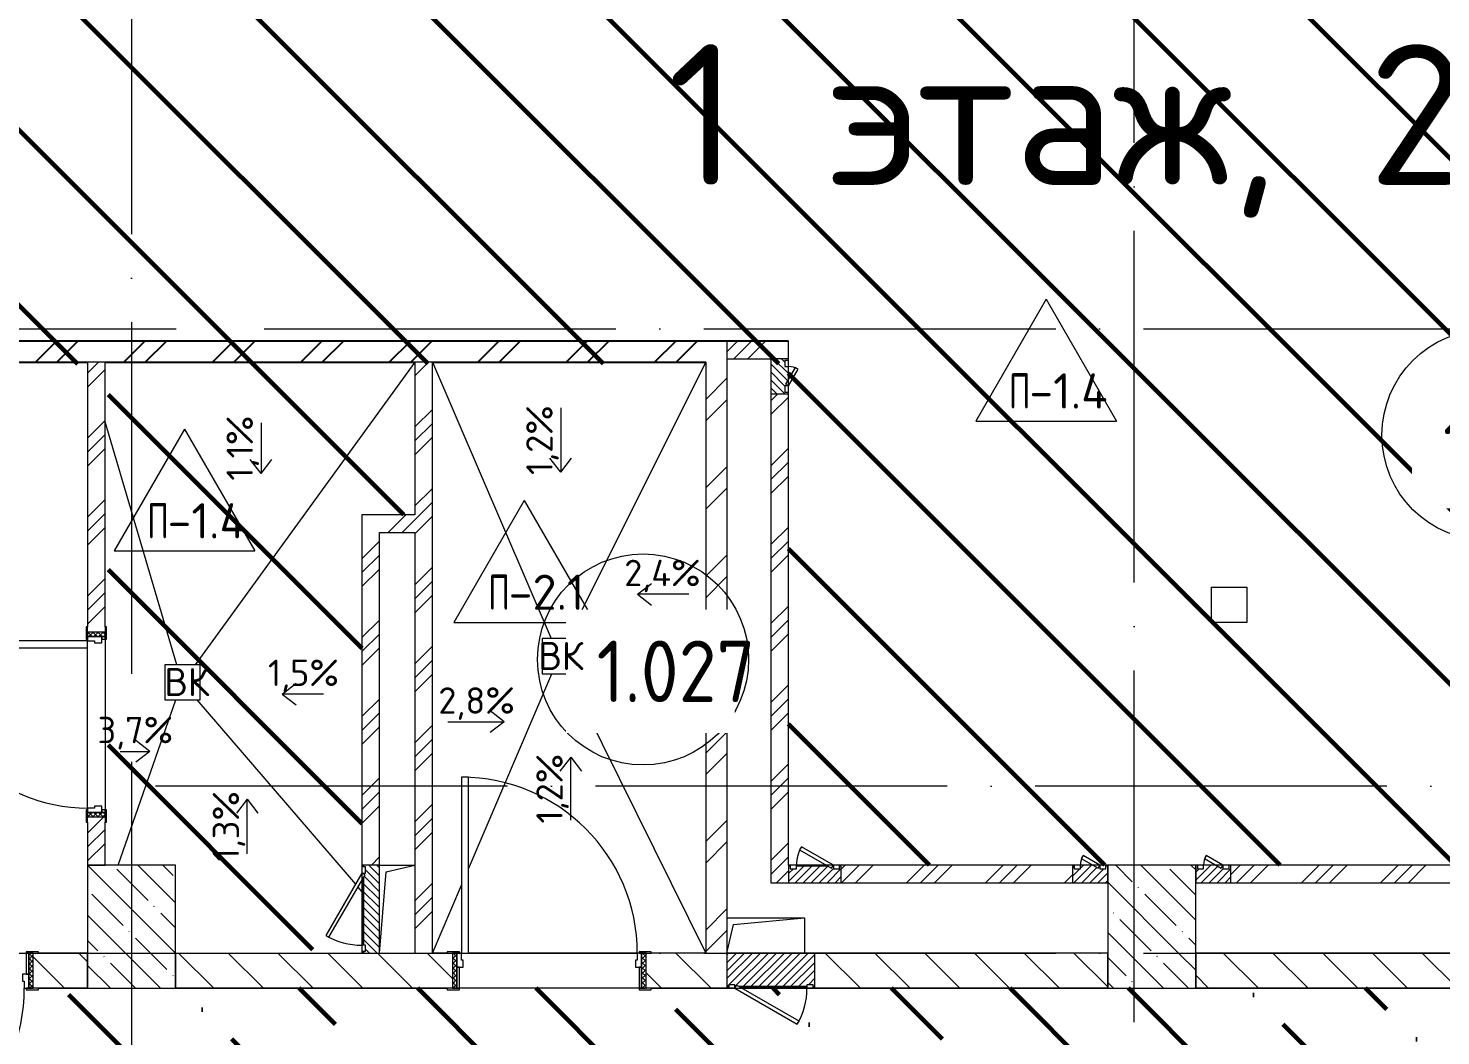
# Model space of a CAD drawing. Header units: millimetres. Extents: x -68946 to 288321, y -402657 to 324925.
# Drawn here: x 110900 to 118931, y 39505 to 45234 of the extents above; entities that cross this region are included whole.
import ezdxf

# ---------------------------------------------------------------- set-up
doc = ezdxf.new("R2010")
doc.units = ezdxf.units.MM
doc.linetypes.add('ADSK_Линия сетки', pattern=[2500, 2000, -250, 0, -250])
doc.linetypes.add('ADSK_Невидимые', pattern=[500, 300, -200])
for name, color, linetype, lineweight in [('3.4) ПТ-2.15    4 вып', 200, 'Continuous', 60), ('3.4) ПТ-2.16    4 вып', 114, 'Continuous', 60), ('A-AREA-____-IDEN', 250, 'Continuous', 9), ('A-DETL-____-HDLN', 90, 'ADSK_Невидимые', 9), ('A-DETL-GENF-OTLN', 250, 'Continuous', 5), ('A-DOOR-____-MCUT', 250, 'Continuous', 5), ('A-DOOR-____-OTLN', 250, 'Continuous', 5), ('A-DOOR-FRAM-MCUT', 31, 'Continuous', 5), ('A-DOOR-FRAM-OTLN', 31, 'Continuous', 5), ('A-FLOR-____-IDEN', 11, 'Continuous', 9), ('A-FLOR-____-OTLN', 192, 'Continuous', 9), ('A-GENM-____-MCUT', 250, 'Continuous', 25), ('A-GENM-____-OTLN', 250, 'Continuous', 9), ('A-GLAZ-____-OTLN', 250, 'Continuous', 5), ('A-WALL-____-MCUT', 250, 'Continuous', 13), ('A-WALL-____-PATT', 250, 'Continuous', 13), ('G-____-____-DIMS', 250, 'Continuous', 9), ('G-____-____-TEXT', 250, 'Continuous', 9), ('I-WALL-____-OTLN', 250, 'Continuous', 9), ('S-COLS-____-MCUT', 250, 'Continuous', 25), ('S-COLS-____-OTLN', 250, 'Continuous', 9), ('S-GRID-____-OTLN', 250, 'Continuous', 9)]:
    doc.layers.add(name, color=color, linetype=linetype, lineweight=lineweight)
doc.styles.add('ISOCPEUR_1', font='isocpeur.ttf', dxfattribs={"width": 0.9, "height": 250})
doc.styles.add('ISOCPEUR_2', font='isocpeur.ttf', dxfattribs={"height": 160})
doc.styles.add('ISOCPEUR_3', font='isocpeur.ttf', dxfattribs={"height": 250})
doc.styles.add('ISOCPEUR_4', font='isocpeur.ttf', dxfattribs={"height": 300})
doc.styles.add('ISOCPEUR_6', font='isocpeur.ttf', dxfattribs={"height": 3.5})
pattern_1 = [(45, (12287.9, -0.0006), (-224.5064, 224.5064), []), (45, (12367.3, -0.0006), (0, 449.0128), []), (45, (12208.54, -0.0006), (0, 449.0128), [])]
pattern_2 = [(45, (12287.9, -0.0006), (-251.4472, 251.4472), []), (45, (12287.9, 381), (-251.4472, 251.4472), [])]
pattern_3 = [(135, (1751.41, 164.685), (-14.14214, -14.14214), []), (225, (1751.41, 164.685), (14.14214, -14.14214), [])]
pattern_4 = [(45, (-371.384, 164.685), (-14.1421, 14.1421), []), (135, (-371.384, 164.685), (-14.1421, -14.1421), [])]
pattern_5 = [(135, (12287.91, -0.0006), (-142.5612, -142.5612), []), (135, (12430.48, -0.0006), (-142.5612, -142.5612), [252.016, -50.403, 3.353, -47.05])]
pattern_6 = [(45, (125, 0), (-22.6274, 22.6274), [])]

# ---------------------------------------------------------------- blocks, each defined once
blk = doc.blocks.new('Дверь_СКБ_1Ст_Внутренняя - Д-8л_1100x2100h_Комната инструктора-41874344-АР1_Маркировочный план 1 этажа С2и3')
at = {"layer": 'A-DOOR-____-OTLN'}
h = blk.add_hatch(dxfattribs=at)
h.set_pattern_fill('FP_14', color=256, style=0, pattern_type=2)
h.set_pattern_definition(pattern_3)
h.paths.add_polyline_path([(562.5, 100), (537.5, 100), (537.5, -100), (562.5, -100)])
at = {"layer": 'A-DOOR-FRAM-OTLN'}
h = blk.add_hatch(dxfattribs=at)
h.set_pattern_fill('FP_15', color=256, style=0, pattern_type=2)
h.set_pattern_definition(pattern_4)
h.paths.add_polyline_path([(-512.5, 100), (-537.5, 100), (-537.5, -100), (-512.5, -100), (-512.5, -95.5)])
at = {"layer": 'A-DOOR-____-MCUT'}
for p, q in [((512.5, 1100), (472.5, 1100)), ((472.5, 1100), (472.5, 100)), ((512.5, 100), (512.5, 1100)), ((472.5, 100), (512.5, 100))]:
    blk.add_line(p, q, dxfattribs=at)
at = {"layer": 'A-DOOR-____-OTLN'}
blk.add_arc((512.5, 100), 1000, 90, 180, dxfattribs=at)
at = {"layer": 'A-DOOR-FRAM-MCUT'}
for p, q in [((-497.5, 108), (-567.5, 108)), ((-567.5, 108), (-567.5, 100)), ((-567.5, 100), (-497.5, 100)), ((-512.5, 100), (-537.5, 100)), ((-537.5, 100), (-537.5, -100)), ((-487.5, 100), (-512.5, 100)), ((-512.5, 100), (-512.5, 20)), ((-512.5, -100), (-512.5, 100)), ((-497.5, 100), (-512.5, 100)), ((-512.5, 100), (-512.5, 99)), ((-512.5, 99), (-497.5, 99)), ((-497.5, 100), (-497.5, 108)), ((-497.5, 99), (-497.5, 100)), ((-487.5, 60), (-487.5, 100)), ((512.5, 100), (512.5, 60)), ((537.5, 100), (512.5, 100)), ((592.5, 108), (522.5, 108)), ((522.5, 108), (522.5, 100)), ((537.5, 100), (522.5, 100)), ((522.5, 100), (522.5, 99)), ((522.5, 100), (592.5, 100)), ((522.5, 99), (537.5, 99)), ((537.5, 20), (537.5, 100)), ((562.5, 100), (537.5, 100)), ((537.5, 100), (537.5, -100)), ((537.5, 99), (537.5, 100)), ((562.5, -100), (562.5, 100)), ((592.5, 100), (592.5, 108)), ((-512.5, 20), (-477.5, 20)), ((-497.5, 20), (-512.5, 20)), ((-512.5, 20), (-512.5, -100)), ((-497.5, -100), (-497.5, 20)), ((-477.5, 60), (-487.5, 60)), ((-477.5, 20), (-477.5, 60)), ((512.5, 60), (502.5, 60)), ((502.5, 60), (502.5, 20)), ((502.5, 20), (537.5, 20)), ((537.5, 20), (522.5, 20)), ((522.5, 20), (522.5, -100)), ((537.5, -100), (537.5, 20)), ((-497.5, -100), (-567.5, -100)), ((-567.5, -100), (-567.5, -108)), ((-567.5, -108), (-497.5, -108)), ((-537.5, -100), (-512.5, -100)), ((-512.5, -100), (-497.5, -100)), ((-497.5, -108), (-497.5, -100)), ((522.5, -100), (537.5, -100)), ((592.5, -100), (522.5, -100)), ((522.5, -100), (522.5, -108)), ((522.5, -108), (592.5, -108)), ((537.5, -100), (562.5, -100)), ((592.5, -108), (592.5, -100))]:
    blk.add_line(p, q, dxfattribs=at)
blk = doc.blocks.new('Дверь_СКБ_1Ст_Внутренняя - Д-11п_1100x2100h_ПУИ-41840653-АР1_Маркировочный план 1 этажа С2и3')
at = {"layer": 'A-DOOR-____-OTLN'}
h = blk.add_hatch(dxfattribs=at)
h.set_pattern_fill('FP_14', color=256, style=0, pattern_type=2)
h.set_pattern_definition(pattern_3)
h.paths.add_polyline_path([(562.5, -100), (562.5, 100), (537.5, 100), (537.5, -100), (562.5, -100)])
at = {"layer": 'A-DOOR-FRAM-OTLN'}
h = blk.add_hatch(dxfattribs=at)
h.set_pattern_fill('FP_15', color=256, style=0, pattern_type=2)
h.set_pattern_definition(pattern_4)
h.paths.add_polyline_path([(-512.5, -100), (-512.5, 100), (-537.5, 100), (-537.5, -100)])
at = {"layer": 'A-DOOR-____-MCUT'}
for p, q in [((-487.5, 1100), (-487.5, 100)), ((-447.5, 1100), (-487.5, 1100)), ((-447.5, 100), (-447.5, 1100)), ((-487.5, 100), (-447.5, 100))]:
    blk.add_line(p, q, dxfattribs=at)
at = {"layer": 'A-DOOR-____-OTLN'}
blk.add_arc((-487.5, 100), 1000, 360, 90, dxfattribs=at)
at = {"layer": 'A-DOOR-FRAM-MCUT'}
for p, q in [((-497.5, 108), (-567.5, 108)), ((-567.5, 108), (-567.5, 100)), ((-567.5, 100), (-497.5, 100)), ((-512.5, 100), (-537.5, 100)), ((-537.5, 100), (-537.5, -100)), ((-487.5, 100), (-512.5, 100)), ((-512.5, 100), (-512.5, 20)), ((-512.5, -100), (-512.5, 100)), ((-497.5, 100), (-512.5, 100)), ((-512.5, 100), (-512.5, 99)), ((-512.5, 99), (-497.5, 99)), ((-497.5, 100), (-497.5, 108)), ((-497.5, 99), (-497.5, 100)), ((-487.5, 60), (-487.5, 100)), ((512.5, 100), (512.5, 60)), ((537.5, 100), (512.5, 100)), ((592.5, 108), (522.5, 108)), ((522.5, 108), (522.5, 100)), ((537.5, 100), (522.5, 100)), ((522.5, 100), (522.5, 99)), ((522.5, 100), (592.5, 100)), ((522.5, 99), (537.5, 99)), ((537.5, 20), (537.5, 100)), ((562.5, 100), (537.5, 100)), ((537.5, 100), (537.5, -100)), ((537.5, 99), (537.5, 100)), ((562.5, -100), (562.5, 100)), ((592.5, 100), (592.5, 108)), ((-512.5, 20), (-477.5, 20)), ((-497.5, 20), (-512.5, 20)), ((-512.5, 20), (-512.5, -100)), ((-497.5, -100), (-497.5, 20)), ((-477.5, 60), (-487.5, 60)), ((-477.5, 20), (-477.5, 60)), ((512.5, 60), (502.5, 60)), ((502.5, 60), (502.5, 20)), ((502.5, 20), (537.5, 20)), ((537.5, 20), (522.5, 20)), ((522.5, 20), (522.5, -100)), ((537.5, -100), (537.5, 20)), ((-497.5, -100), (-567.5, -100)), ((-567.5, -100), (-567.5, -108)), ((-567.5, -108), (-497.5, -108)), ((-537.5, -100), (-512.5, -100)), ((-512.5, -100), (-497.5, -100)), ((-497.5, -108), (-497.5, -100)), ((522.5, -100), (537.5, -100)), ((592.5, -100), (522.5, -100)), ((522.5, -100), (522.5, -108)), ((522.5, -108), (592.5, -108)), ((537.5, -100), (562.5, -100)), ((592.5, -108), (592.5, -100))]:
    blk.add_line(p, q, dxfattribs=at)
blk = doc.blocks.new('Дверь_СКБ_1Ст_Внутренняя - Д-34л_1050x2100h_Душ-42650450-АР1_Маркировочный план 1 этажа С2и3')
at = {"layer": 'A-DOOR-____-OTLN'}
h = blk.add_hatch(dxfattribs=at)
h.set_pattern_fill('FP_32', color=256, style=0, pattern_type=2)
h.set_pattern_definition([(135, (1776.41, 114.685), (-14.14214, -14.14214), []), (225, (1776.41, 114.685), (14.14214, -14.14214), [])])
h.paths.add_polyline_path([(512.5, -50), (537.5, -50), (537.5, 50), (512.5, 50)])
at = {"layer": 'A-DOOR-FRAM-OTLN'}
h = blk.add_hatch(dxfattribs=at)
h.set_pattern_fill('FP_33', color=256, style=0, pattern_type=2)
h.set_pattern_definition([(45, (-346.384, 114.685), (-14.1421, 14.1421), []), (135, (-346.384, 114.685), (-14.1421, -14.1421), [])])
h.paths.add_polyline_path([(-512.5, 48.1), (-512.5, -50), (-487.5, -50), (-487.5, 50), (-512.5, 50)])
at = {"layer": 'A-DOOR-____-MCUT'}
for p, q in [((487.5, 1000), (447.5, 1000)), ((447.5, 1000), (447.5, 50)), ((487.5, 50), (487.5, 1000)), ((447.5, 50), (487.5, 50))]:
    blk.add_line(p, q, dxfattribs=at)
at = {"layer": 'A-DOOR-____-OTLN'}
blk.add_arc((487.5, 50), 950, 90, 180, dxfattribs=at)
at = {"layer": 'A-DOOR-FRAM-MCUT'}
for p, q in [((-472.5, 58), (-542.5, 58)), ((-542.5, 58), (-542.5, 50)), ((-542.5, 50), (-472.5, 50)), ((-487.5, 50), (-512.5, 50)), ((-512.5, 50), (-512.5, -50)), ((-462.5, 50), (-487.5, 50)), ((-487.5, 50), (-487.5, -30)), ((-487.5, -50), (-487.5, 50)), ((-472.5, 50), (-487.5, 50)), ((-487.5, 50), (-487.5, 49)), ((-487.5, 49), (-472.5, 49)), ((-472.5, 50), (-472.5, 58)), ((-472.5, 49), (-472.5, 50)), ((-462.5, 10), (-462.5, 50)), ((-452.5, 10), (-462.5, 10)), ((-452.5, -30), (-452.5, 10)), ((487.5, 10), (477.5, 10)), ((477.5, 10), (477.5, -30)), ((487.5, 50), (487.5, 10)), ((512.5, 50), (487.5, 50)), ((567.5, 58), (497.5, 58)), ((497.5, 58), (497.5, 50)), ((512.5, 50), (497.5, 50)), ((497.5, 50), (497.5, 49)), ((497.5, 50), (567.5, 50)), ((497.5, 49), (512.5, 49)), ((512.5, -30), (512.5, 50)), ((537.5, 50), (512.5, 50)), ((512.5, 50), (512.5, -50)), ((512.5, 49), (512.5, 50)), ((537.5, -50), (537.5, 50)), ((567.5, 50), (567.5, 58)), ((-472.5, -50), (-542.5, -50)), ((-542.5, -50), (-542.5, -58)), ((-542.5, -58), (-472.5, -58)), ((-512.5, -50), (-487.5, -50)), ((-487.5, -30), (-452.5, -30)), ((-472.5, -30), (-487.5, -30)), ((-487.5, -30), (-487.5, -50)), ((-487.5, -50), (-472.5, -50)), ((-472.5, -50), (-472.5, -30)), ((-472.5, -58), (-472.5, -50)), ((477.5, -30), (512.5, -30)), ((512.5, -30), (497.5, -30)), ((497.5, -30), (497.5, -50)), ((497.5, -50), (512.5, -50)), ((567.5, -50), (497.5, -50)), ((497.5, -50), (497.5, -58)), ((497.5, -58), (567.5, -58)), ((512.5, -50), (512.5, -30)), ((512.5, -50), (537.5, -50)), ((567.5, -58), (567.5, -50))]:
    blk.add_line(p, q, dxfattribs=at)
blk = doc.blocks.new('_Wn_-As_OpeningMEP_floor__Rectangular - _Wn_-As_OpeningMEP_floor__Rectangular-34706068-АР1_Маркировочный план 1 этажа С2и3')
at = {"layer": 'A-DETL-GENF-OTLN', "lineweight": 5}
for p, q in [((-220, -50), (-183.6, 113.5)), ((-183.6, 113.5), (220, 150))]:
    blk.add_line(p, q, dxfattribs=at)
blk = doc.blocks.new('_Wn_-As_OpeningMEP_floor__Rectangular - _Wn_-As_OpeningMEP_floor__Rectangular-32466846-АР1_Маркировочный план 1 этажа С2и3')
at = {"layer": 'A-DETL-GENF-OTLN', "lineweight": 5}
for p, q in [((-100, -200), (-62.2, 262.2)), ((-62.2, 262.2), (100, 300))]:
    blk.add_line(p, q, dxfattribs=at)
blk = doc.blocks.new('АР_Люк - ЛРС_ВК_200х200_внутренний_RAL 9006-V129-АР1_Маркировочный план 1 этажа С2и3')
at = {"layer": 'A-DOOR-____-OTLN'}
h = blk.add_hatch(dxfattribs=at)
h.set_pattern_fill('FP_148', color=256, style=0, pattern_type=2)
h.set_pattern_definition(pattern_6)
h.paths.add_polyline_path([(25, -50), (225, -50), (225, 50), (215, 50), (215, 30), (180, 30), (180, 50), (170, 32.7), (140, 50), (70, 50), (70, 30), (35, 30), (35, 50), (25, 50), (25, -43.3)])
at = {"layer": 'A-DETL-GENF-OTLN', "lineweight": 5}
for p, q in [((225, 50), (25, 50)), ((25, 50), (25, -50)), ((225, -50), (225, 50)), ((25, -50), (225, -50))]:
    blk.add_line(p, q, dxfattribs=at)
at = {"layer": 'A-DOOR-____-MCUT', "lineweight": 5}
for p, q in [((84.7, 105), (74.7, 87.7)), ((74.7, 87.7), (170, 32.7)), ((180, 50), (84.7, 105)), ((70, 50), (35, 50)), ((35, 50), (35, 30)), ((35, 30), (70, 30)), ((70, 30), (70, 50)), ((170, 32.7), (180, 50)), ((215, 50), (180, 50)), ((180, 50), (180, 30)), ((180, 30), (215, 30)), ((215, 30), (215, 50))]:
    blk.add_line(p, q, dxfattribs=at)
blk.add_arc((180, 50), 110, 150, 180, dxfattribs=at)
at = {"layer": 'A-DOOR-____-OTLN'}
blk.add_line((180, 50), (84.7, 105), dxfattribs=at)
blk = doc.blocks.new('АР_Люк - ЛРС_ВК_200х200_внутренний_RAL 9006-V130-АР1_Маркировочный план 1 этажа С2и3')
at = {"layer": 'A-DOOR-____-OTLN'}
h = blk.add_hatch(dxfattribs=at)
h.set_pattern_fill('FP_148', color=256, style=0, pattern_type=2)
h.set_pattern_definition(pattern_6)
h.paths.add_polyline_path([(215, -50), (225, -50), (225, 50), (215, 49.3), (215, 30), (180, 30), (180, 50), (170, 32.7), (140, 50), (70, 50), (70, 30), (35, 30), (35, 50), (25, 50), (25, -50), (180, -50)])
h = blk.add_hatch(dxfattribs=at)
h.set_pattern_fill('FP_148', color=256, style=0, pattern_type=2)
h.set_pattern_definition(pattern_6)
h.paths.add_polyline_path([(225, -50), (225, -50), (225, 50)])
at = {"layer": 'A-DETL-GENF-OTLN', "lineweight": 5}
for p, q in [((225, 50), (25, 50)), ((25, 50), (25, -50)), ((225, -50), (225, 50)), ((25, -50), (225, -50))]:
    blk.add_line(p, q, dxfattribs=at)
at = {"layer": 'A-DOOR-____-MCUT', "lineweight": 5}
for p, q in [((84.7, 105), (74.7, 87.7)), ((74.7, 87.7), (170, 32.7)), ((180, 50), (84.7, 105)), ((70, 50), (35, 50)), ((35, 50), (35, 30)), ((35, 30), (70, 30)), ((70, 30), (70, 50)), ((170, 32.7), (180, 50)), ((215, 50), (180, 50)), ((180, 50), (180, 30)), ((180, 30), (215, 30)), ((215, 30), (215, 50))]:
    blk.add_line(p, q, dxfattribs=at)
blk.add_arc((180, 50), 110, 150, 180, dxfattribs=at)
at = {"layer": 'A-DOOR-____-OTLN'}
blk.add_line((180, 50), (84.7, 105), dxfattribs=at)
blk = doc.blocks.new('АР_Люк - ЛРС_ВК_500х400_наружный_NCS S 1000-N-42722041-АР1_Маркировочный план 1 этажа С2и3')
at = {"layer": 'A-DOOR-____-OTLN'}
h = blk.add_hatch(dxfattribs=at)
h.set_pattern_fill('FP_148', color=256, style=0, pattern_type=2)
h.set_pattern_definition(pattern_6)
h.paths.add_polyline_path([(-125, 50), (-125, -50), (375, -50), (375, 50), (365, 50), (365, 30), (330, 30), (330, 50), (320, 32.7), (290, 50), (-80, 50), (-80, 30), (-115, 30), (-115, 50), (-119.6, 50)])
at = {"layer": 'A-DETL-GENF-OTLN', "lineweight": 5}
for p, q in [((375, 50), (-125, 50)), ((-125, 50), (-125, -50)), ((375, -50), (375, 50)), ((-125, -50), (375, -50))]:
    blk.add_line(p, q, dxfattribs=at)
at = {"layer": 'A-DOOR-____-MCUT', "lineweight": 5}
for p, q in [((-25.1, 255), (-35.1, 237.7)), ((330, 50), (-25.1, 255)), ((-35.1, 237.7), (320, 32.7)), ((-80, 50), (-115, 50)), ((-115, 50), (-115, 30)), ((-115, 30), (-80, 30)), ((-80, 30), (-80, 50)), ((320, 32.7), (330, 50)), ((365, 50), (330, 50)), ((330, 50), (330, 30)), ((330, 30), (365, 30)), ((365, 30), (365, 50))]:
    blk.add_line(p, q, dxfattribs=at)
blk.add_arc((330, 50), 410, 150, 180, dxfattribs=at)
at = {"layer": 'A-DOOR-____-OTLN'}
blk.add_line((330, 50), (-25.1, 255), dxfattribs=at)
blk = doc.blocks.new('ASML_АР_Отделка Люка - ВО Отделка люков_Грунтовка 0_Шпатлевка 0_Окраска 0_0-42722003-АР1_Маркировочный план 1 этажа С2и3')
at = {"layer": 'A-GENM-____-MCUT', "lineweight": 5}
for p, q in [((-240, 3), (-250, 3)), ((-250, 3), (-250, 0)), ((177.1, 3), (-205, 3)), ((205, 3), (201, 3)), ((250, 3), (240, 3)), ((250, 0), (250, 3)), ((-250, 0), (-240, 0)), ((-205, 0), (182.3, 0)), ((199.2, 0), (205, 0)), ((240, 0), (250, 0))]:
    blk.add_line(p, q, dxfattribs=at)
blk = doc.blocks.new('АР_Люк - ЛРС_ВК_500х400_наружный_NCS S 1000-N-42726614-АР1_Маркировочный план 1 этажа С2и3')
at = {"layer": 'A-DOOR-____-OTLN'}
h = blk.add_hatch(dxfattribs=at)
h.set_pattern_fill('FP_148', color=256, style=0, pattern_type=2)
h.set_pattern_definition(pattern_6)
h.paths.add_polyline_path([(-80, 100), (-80, 80), (-115, 80), (-115, 100), (-125, 100), (-125, -100), (375, -100), (375, 100), (365, 100), (365, 80), (330, 80), (330, 100), (320, 82.7), (290, 100), (-35.1, 100)])
at = {"layer": 'A-DETL-GENF-OTLN', "lineweight": 5}
for p, q in [((375, 100), (-125, 100)), ((-125, 100), (-125, -100)), ((375, -100), (375, 100)), ((-125, -100), (375, -100))]:
    blk.add_line(p, q, dxfattribs=at)
at = {"layer": 'A-DOOR-____-MCUT', "lineweight": 5}
for p, q in [((-25.1, 305), (-35.1, 287.7)), ((-35.1, 287.7), (320, 82.7)), ((330, 100), (-25.1, 305)), ((-80, 100), (-115, 100)), ((-115, 100), (-115, 80)), ((-80, 80), (-80, 100)), ((320, 82.7), (330, 100)), ((365, 100), (330, 100)), ((330, 100), (330, 80)), ((365, 80), (365, 100)), ((-115, 80), (-80, 80)), ((330, 80), (365, 80))]:
    blk.add_line(p, q, dxfattribs=at)
blk.add_arc((330, 100), 410, 150, 180, dxfattribs=at)
at = {"layer": 'A-DOOR-____-OTLN'}
blk.add_line((330, 100), (-25.1, 305), dxfattribs=at)
blk = doc.blocks.new('АР_Люк - ЛРС_ВК_300х400_внутренний_RAL 9003-42726780-АР1_Маркировочный план 1 этажа С2и3')
at = {"layer": 'A-DOOR-____-OTLN'}
h = blk.add_hatch(dxfattribs=at)
h.set_pattern_fill('FP_148', color=256, style=0, pattern_type=2)
h.set_pattern_definition(pattern_6)
h.paths.add_polyline_path([(92.8, -50), (275, -50), (275, 50), (265, 50), (265, 30), (230, 30), (230, 50), (220, 32.7), (190, 50), (20, 50), (20, 30), (-15, 30), (-15, 50), (-25, 50), (-25, -50), (38.1, -50)])
at = {"layer": 'A-DETL-GENF-OTLN', "lineweight": 5}
for p, q in [((275, 50), (-25, 50)), ((-25, 50), (-25, -50)), ((275, -50), (275, 50)), ((-25, -50), (275, -50))]:
    blk.add_line(p, q, dxfattribs=at)
at = {"layer": 'A-DOOR-____-MCUT', "lineweight": 5}
for p, q in [((48.1, 155), (38.1, 137.7)), ((38.1, 137.7), (220, 32.7)), ((230, 50), (48.1, 155)), ((20, 50), (-15, 50)), ((-15, 50), (-15, 30)), ((-15, 30), (20, 30)), ((20, 30), (20, 50)), ((220, 32.7), (230, 50)), ((265, 50), (230, 50)), ((230, 50), (230, 30)), ((230, 30), (265, 30)), ((265, 30), (265, 50))]:
    blk.add_line(p, q, dxfattribs=at)
blk.add_arc((230, 50), 210, 150, 180, dxfattribs=at)
at = {"layer": 'A-DOOR-____-OTLN'}
blk.add_line((230, 50), (48.1, 155), dxfattribs=at)
blk = doc.blocks.new('ASML_АР_Отделка Люка - ВО Отделка люков_Грунтовка 0_Шпатлевка 0_Окраска 0_0-42467640-АР1_Маркировочный план 1 этажа С2и3')
at = {"layer": 'A-GENM-____-MCUT', "lineweight": 5}
for p, q in [((-140, 3), (-150, 3)), ((-150, 3), (-150, 0)), ((65, 3), (-105, 3)), ((150, 3), (140, 3)), ((150, 0), (150, 3)), ((-150, 0), (-140, 0)), ((-105, 0), (70.2, 0)), ((103.3, 0), (105, 0)), ((140, 0), (150, 0))]:
    blk.add_line(p, q, dxfattribs=at)
blk = doc.blocks.new('AAR_СКБ_Марка_Помещения_мал - Номер-28977439-АР1_Маркировочный план 1 этажа С2и3')
at = {"layer": 'A-AREA-____-IDEN'}
blk.add_circle((-0.028, 0), 3, dxfattribs=at)
blk = doc.blocks.new('AAR_СКБ_Марка_Перекрытия - Марка пола-17325028-АР1_Маркировочный план 1 этажа С2и3')
at = {"layer": 'A-FLOR-____-IDEN'}
for p, q in [((0, 6.932), (-4.002, 0)), ((0, 6.932), (4.002, 0)), ((-4.002, 0), (4.002, 0))]:
    blk.add_line(p, q, dxfattribs=at)

msp = doc.modelspace()

# ---------------------------------------------------------------- hatches: boundary and pattern name
h = msp.add_hatch()
h.set_pattern_fill('FP_4', color=256, style=0, pattern_type=2)
h.set_pattern_definition(pattern_2)
h.paths.add_polyline_path([(113874.3736, 43335), (114872.9005, 43335), (114872.9005, 43455), (109022.9142, 43455), (109022.9142, 43335), (113823.171, 43335)])
at = {"layer": '3.4) ПТ-2.15    4 вып'}
h = msp.add_hatch(dxfattribs=at)
h.set_pattern_fill('ANSI36', color=256, scale=150, angle=90)
h.paths.add_polyline_path([(121157.9147, 39775.023), (99987.9138, 39775.023), (99987.9138, 36424.9994), (109188.0332, 36424.9994), (109188.0332, 36424.9403), (109187.8919, 36424.9403), (109187.8919, 35775), (111757.9138, 35775), (111757.9138, 36424.9403), (113567.9138, 36424.9403), (113567.9138, 36099.9994), (117187.9144, 36099.9994), (117187.9144, 35974.9403), (120812.9147, 35974.9403), (120812.9147, 36159.9403), (121157.9147, 36159.9403), (121157.9147, 36424.9403)])
at = {"layer": '3.4) ПТ-2.16    4 вып'}
h = msp.add_hatch(dxfattribs=at)
h.set_pattern_fill('ANSI31', color=256, scale=222, angle=90)
h.paths.add_polyline_path([(112797.9005, 42467), (113097.9005, 42467), (113097.9005, 43325.1926), (111353.9551, 43325.1926), (111353.9551, 40475), (111737.8919, 40475), (111737.8919, 39995.9552), (112797.9005, 39995.9552)])
h.paths.add_polyline_path([(124152.9138, 45524.9994), (109022.9142, 45524.9994), (109022.9142, 43325.1926), (115222.9005, 43325.1926), (115222.9005, 40475.023), (120202.9138, 40475.023), (120202.9138, 43325.1926), (124152.9138, 43325.1926)])
at = {"layer": 'A-WALL-____-PATT', "lineweight": 15, "true_color": 0x000000}
h = msp.add_hatch(dxfattribs=at)
h.set_pattern_fill('FP_5', color=18, style=0, pattern_type=2)
h.set_pattern_definition(pattern_1)
h.paths.add_polyline_path([(115222.9005, 43355), (115222.9005, 43455), (114872.9005, 43455), (114872.9005, 43355), (115132.8043, 43355)])
h = msp.add_hatch(dxfattribs=at)
h.set_pattern_fill('FP_5', color=18, style=0, pattern_type=2)
h.set_pattern_definition(pattern_1)
h.paths.add_polyline_path([(111237.9138, 40475), (111337.9138, 40475), (111337.9138, 40749.9994), (111237.9138, 40749.9994), (111237.9138, 40719.9994)])
h.paths.add_polyline_path([(111237.9138, 41799.9994), (111337.9138, 41799.9994), (111337.9138, 43335), (111237.9138, 43335), (111237.9138, 41814.357)])
h = msp.add_hatch(dxfattribs=at)
h.set_pattern_fill('FP_5', color=18, style=0, pattern_type=2)
h.set_pattern_definition(pattern_1)
h.paths.add_polyline_path([(113097.9005, 39975.023), (113197.8992, 39975.0549), (113197.9005, 43335), (113097.9005, 43335), (113097.9005, 39975.0568)])
h = msp.add_hatch(dxfattribs=at)
h.set_pattern_fill('FP_4', color=18, style=0, pattern_type=2)
h.set_pattern_definition(pattern_2)
h.paths.add_polyline_path([(114752.9005, 39975.023), (114872.9005, 39975.0568), (114872.9005, 43335), (114752.9005, 43335), (114752.9005, 39975.0263)])
h = msp.add_hatch(dxfattribs=at)
h.set_pattern_fill('FP_5', color=18, style=0, pattern_type=2)
h.set_pattern_definition(pattern_1)
h.paths.add_polyline_path([(115222.9005, 40475.023), (115222.9005, 43155), (115122.9005, 43155), (115122.9005, 40475.023)])
h = msp.add_hatch(dxfattribs=at)
h.set_pattern_fill('FP_5', color=18, style=0, pattern_type=2)
h.set_pattern_definition(pattern_1)
h.paths.add_polyline_path([(112804.9005, 40475.023), (112897.9005, 40475.0568), (112897.9005, 42467), (112797.9005, 42467), (112797.9005, 40475.023)])
h = msp.add_hatch(dxfattribs=at)
h.set_pattern_fill('FP_5', color=18, style=0, pattern_type=2)
h.set_pattern_definition(pattern_1)
h.paths.add_polyline_path([(112897.9005, 42367), (113097.9005, 42367), (113097.9005, 42467), (112897.9005, 42467)])
h = msp.add_hatch(dxfattribs=at)
h.set_pattern_fill('FP_5', color=18, style=0, pattern_type=2)
h.set_pattern_definition(pattern_1)
h.paths.add_polyline_path([(120237.9334, 40375.023), (120302.9138, 40375.023), (120302.9138, 40475.023), (117737.9005, 40475.023), (117737.9005, 40375.023), (120202.9138, 40375.023)])
h.paths.add_polyline_path([(117537.8919, 40375.023), (117537.9005, 40375.023), (117537.8919, 40475.023)])
h.paths.add_polyline_path([(115805.5828, 40375.023), (116837.9005, 40375.023), (116837.9005, 40475.023), (115522.9005, 40475.023), (115522.9005, 40375.023), (115588.6122, 40375.023)])
h.paths.add_polyline_path([(115222.9005, 40375.023), (115222.9005, 40475.023), (115122.9005, 40475.023), (115122.9005, 40375.023), (115150.5869, 40375.023)])
h = msp.add_hatch(dxfattribs=at)
h.set_pattern_fill('FP_2', color=18, style=0, pattern_type=2)
h.set_pattern_definition([(135, (12287.91, -0.0006), (-141.42136, -141.42136), [])])
h.paths.add_polyline_path([(110957.9138, 39775.023), (111237.8919, 39775.023), (111237.8919, 39975.023), (110927.9138, 39975.023), (110927.9138, 39775.023)])
h.paths.add_polyline_path([(120521.7793, 39775.023), (120608.9138, 39775.023), (120608.9138, 39975.023), (117537.8919, 39975.023), (117537.8919, 39775.023), (120391.5063, 39775.023)])
h.paths.add_polyline_path([(114412.9005, 39775.023), (114872.9005, 39775.023), (114872.9001, 39975.023), (114412.9005, 39975.023)])
h.paths.add_polyline_path([(117037.8919, 39775.023), (117037.8919, 39975.023), (115372.9005, 39975.023), (115372.9005, 39775.023), (116587.9144, 39775.023)])
h.paths.add_polyline_path([(113206.2618, 39775.023), (113312.9005, 39775.023), (113312.9005, 39975.023), (112797.9005, 39975.023), (112797.9005, 39973.407), (111737.8919, 39973.407), (111737.8919, 39775.023), (113197.9005, 39775.023)])
h.paths.add_polyline_path([(105972.666, 39775.023), (109827.9138, 39775.023), (109827.9138, 39975.023), (105937.8919, 39974.1637), (105937.9138, 39775.0243), (105942.3609, 39775.023)])
at = {"layer": 'S-COLS-____-OTLN', "lineweight": 5, "true_color": 0x000000}
h = msp.add_hatch(dxfattribs=at)
h.set_pattern_fill('FP_1', color=18, style=0, pattern_type=2)
h.set_pattern_definition(pattern_5)
h.paths.add_polyline_path([(111239.8528, 39775), (111737.8919, 39775.023), (111737.8919, 40475), (111237.8919, 40475), (111237.8919, 39775)])
h = msp.add_hatch(dxfattribs=at)
h.set_pattern_fill('FP_1', color=18, style=0, pattern_type=2)
h.set_pattern_definition(pattern_5)
h.paths.add_polyline_path([(117187.9144, 39775), (117537.8919, 39775.023), (117537.8919, 39975.023), (117037.8919, 39975.023), (117037.8919, 39775)])
h.paths.add_polyline_path([(117537.8919, 39975.023), (117537.8919, 40475), (117037.9005, 40474.9983), (117037.9005, 39975.0241)])

# ---------------------------------------------------------------- linework, layer by layer
for p, q in [((115222.9005, 43455), (109022.9142, 43455)), ((109142.9142, 43335), (111237.9138, 43335)), ((111337.9138, 43335), (113097.9005, 43335)), ((113197.9005, 43335), (114752.9005, 43335))]:
    msp.add_line(p, q)
at = {"layer": 'A-DETL-____-HDLN', "color": 18, "true_color": 0x000000}
for p, q in [((117627.9987, 41854.8972), (117627.9987, 42054.8972)), ((117627.9987, 42054.8972), (117827.9987, 42054.8972)), ((117827.9987, 42054.8972), (117827.9987, 41854.8972)), ((117827.9987, 41854.8972), (117627.9987, 41854.8972))]:
    msp.add_line(p, q, dxfattribs=at)
at = {"layer": 'A-FLOR-____-OTLN', "color": 18, "true_color": 0x000000}
for p, q in [((113097.9005, 43335), (111848.5806, 41615.0364)), ((113197.9005, 43335), (113874.3736, 41763.3697)), ((113969.0807, 41763.3697), (114752.9005, 43335)), ((111744.3486, 41615.0364), (111337.9138, 42995.3781)), ((113402.9005, 40454.9535), (113876.3552, 41563.3697)), ((113966.7848, 41563.3697), (114752.9005, 39975.023)), ((111412.3312, 40475), (111740.2636, 41415.0364)), ((111858.6578, 41415.0364), (112761.1367, 40366.3462)), ((112774.9581, 40350.2856), (112797.9005, 40323.6263)), ((113197.9005, 39975.023), (113362.9005, 40361.3085))]:
    msp.add_line(p, q, dxfattribs=at)
at = {"layer": 'A-FLOR-____-OTLN', "color": 18, "lineweight": 5, "true_color": 0x000000}
for p, q in [((114023.171, 41763.3697), (113823.171, 41763.3697)), ((113823.171, 41763.3697), (113823.171, 41563.3697)), ((114023.171, 41563.3697), (114023.171, 41763.3697)), ((111237.8919, 40799.9994), (111237.8919, 41709.9994)), ((111677.5845, 41615.0364), (111677.5845, 41415.0364)), ((111877.5845, 41615.0364), (111677.5845, 41615.0364)), ((111877.5845, 41415.0364), (111877.5845, 41615.0364)), ((113823.171, 41563.3697), (114023.171, 41563.3697)), ((111677.5845, 41415.0364), (111877.5845, 41415.0364)), ((112897.9005, 40475.0568), (113097.9005, 40475.0568)), ((114872.9005, 40175.0241), (115312.9974, 40175.0241)), ((115312.9974, 40175.0241), (115312.9974, 39975.0241)), ((114362.9005, 39975.023), (113402.9005, 39975.023)), ((111237.8919, 39774.9661), (110957.9138, 39774.9661)), ((113282.9005, 39774.9661), (111737.8919, 39774.9661)), ((114917.9991, 39774.9661), (114442.9005, 39774.9661)), ((117037.8919, 39774.9661), (114957.9991, 39774.9661)), ((120987.8919, 39774.9661), (117537.8919, 39774.9661))]:
    msp.add_line(p, q, dxfattribs=at)
at = {"layer": 'A-WALL-____-MCUT', "color": 18, "lineweight": 15, "true_color": 0x000000}
for p, q in [((114872.9005, 43455), (114872.9005, 39975.023)), ((115222.9005, 43345), (115222.9005, 43455)), ((111237.9138, 43335), (111237.9138, 41829.9994)), ((111337.9138, 43335), (111237.9138, 43335)), ((111337.9138, 41829.9994), (111337.9138, 43335)), ((113097.9005, 43335), (113097.9005, 42467)), ((113197.9005, 43335), (113097.9005, 43335)), ((113197.9005, 39975.023), (113197.9005, 43335)), ((114752.9005, 43335), (114752.9005, 39975.023)), ((114872.9005, 43355), (115122.9005, 43355)), ((115122.9005, 43355), (115122.9005, 40375.023)), ((115222.9005, 43240), (115222.9005, 43310)), ((115222.9005, 40475.023), (115222.9005, 43165)), ((112797.9005, 42467), (112797.9005, 40465.023)), ((113097.9005, 42467), (112797.9005, 42467)), ((112897.9005, 39975.023), (112897.9005, 42367)), ((112897.9005, 42367), (113097.9005, 42367)), ((113097.9005, 42367), (113097.9005, 39975.023)), ((111237.9138, 40719.9994), (111237.9138, 40475)), ((111337.9138, 40475), (111337.9138, 40719.9994)), ((111237.9138, 40475), (111337.9138, 40475)), ((116847.9005, 40475.023), (115522.9005, 40475.023)), ((116952.9005, 40475.023), (116882.9005, 40475.023)), ((117037.8919, 40475.023), (117027.9005, 40475.023)), ((117037.8919, 40375.023), (117037.8919, 40475.023)), ((117537.8919, 40475.023), (117537.8919, 40375.023)), ((117547.9005, 40475.023), (117537.9005, 40475.023)), ((117652.9005, 40475.023), (117582.9005, 40475.023)), ((120202.9138, 40475.023), (117727.9005, 40475.023)), ((112797.9005, 40390.023), (112797.9005, 40020.023)), ((115122.9005, 40375.023), (117037.8919, 40375.023)), ((117537.9005, 40375.023), (120302.9138, 40375.023)), ((111237.8919, 39975.023), (110957.9138, 39975.023)), ((111237.8919, 39775.023), (111237.8919, 39975.023)), ((112797.9005, 39973.407), (111737.8919, 39973.407)), ((111737.8919, 39973.407), (111737.8919, 39775.023)), ((112797.9005, 39985.023), (112797.9005, 39973.407)), ((112804.9005, 39975.023), (112797.9005, 39975.023)), ((112807.9005, 39975.023), (113097.9005, 39975.023)), ((113097.9005, 39975.023), (113197.9005, 39975.023)), ((113282.9005, 39975.023), (113197.9005, 39975.023)), ((114752.9005, 39975.023), (114442.9005, 39975.023)), ((114752.9005, 39975.023), (114872.9005, 39975.023)), ((117037.8919, 39975.023), (114872.9005, 39975.023)), ((117037.8919, 39775.023), (117037.8919, 39975.023)), ((120488.9138, 39975.023), (117537.8919, 39975.023)), ((117537.8919, 39975.023), (117537.8919, 39775.023)), ((110957.9138, 39775.023), (111237.8919, 39775.023)), ((111737.8919, 39775.023), (113282.9005, 39775.023)), ((114442.9005, 39775.023), (114882.9005, 39775.023)), ((114957.9005, 39775.023), (115327.9005, 39775.023)), ((115362.9005, 39775.023), (117037.8919, 39775.023)), ((117537.8919, 39775.023), (120608.9138, 39775.023))]:
    msp.add_line(p, q, dxfattribs=at)
at = {"layer": 'G-____-____-DIMS', "color": 18, "true_color": 0x000000}
for p, q in [((113927.7333, 43075.185), (113927.7333, 42709.3079)), ((112223.7593, 42989.3296), (112223.7593, 42701.6736)), ((112223.7593, 42701.6736), (112162.3732, 42781.6736)), ((112223.7593, 42701.6736), (112285.1455, 42781.6736)), ((113927.7333, 42709.3079), (113866.3471, 42789.3079)), ((113927.7333, 42709.3079), (113989.1194, 42789.3079)), ((114363.6043, 42015.732), (114443.6043, 42077.1182)), ((114363.6043, 42015.732), (114443.6043, 41954.3459)), ((114656.3061, 42015.732), (114363.6043, 42015.732)), ((112344.2782, 41447.9536), (112424.2782, 41509.3398)), ((112344.2782, 41447.9536), (112424.2782, 41386.5674)), ((112579.8895, 41447.9536), (112344.2782, 41447.9536)), ((113285.0621, 41290.3407), (113606.3977, 41290.3407)), ((113606.3977, 41290.3407), (113526.3977, 41351.7269)), ((113606.3977, 41290.3407), (113526.3977, 41228.9546)), ((111423.7233, 41122.282), (111592.3449, 41122.282)), ((111592.3449, 41122.282), (111512.3449, 41183.6682)), ((111592.3449, 41122.282), (111512.3449, 41060.8959)), ((113985.001, 41089.9037), (113923.6148, 41009.9037)), ((113985.001, 41089.9037), (114046.3871, 41009.9037)), ((113985.001, 40730.3896), (113985.001, 41089.9037)), ((112145.1585, 40850.017), (112083.7723, 40770.017)), ((112145.1585, 40850.017), (112206.5446, 40770.017)), ((112145.1585, 40540.1612), (112145.1585, 40850.017))]:
    msp.add_line(p, q, dxfattribs=at)
at = {"layer": 'I-WALL-____-OTLN', "color": 18, "lineweight": 15, "true_color": 0x000000}
for p, q in [((111237.9138, 40799.9994), (111237.9138, 41709.9994)), ((111337.9138, 41759.9994), (111337.9138, 40789.9994)), ((111737.8919, 39975.023), (112797.9005, 39975.023)), ((113402.9005, 39975.023), (114362.9005, 39975.023)), ((114372.9005, 39775.023), (113352.9005, 39775.023))]:
    msp.add_line(p, q, dxfattribs=at)
at = {"layer": 'S-COLS-____-MCUT', "color": 18, "lineweight": 5, "true_color": 0x000000}
for p, q in [((111737.8919, 40475), (111237.8919, 40475)), ((111237.8919, 40475), (111237.8919, 39975.023)), ((111737.8919, 39973.407), (111737.8919, 40475)), ((117537.8919, 40475), (117037.9005, 40475)), ((117037.8919, 40375.023), (117037.8919, 39975.023)), ((117537.8919, 39975.023), (117537.8919, 40375.023)), ((111237.8919, 39775), (111737.8919, 39775)), ((117037.8919, 39775), (117537.8919, 39775))]:
    msp.add_line(p, q, dxfattribs=at)
at = {"layer": 'S-COLS-____-OTLN', "color": 18, "lineweight": 5, "true_color": 0x000000}
for p, q in [((117037.8919, 40475), (117037.8919, 40375.023)), ((117537.8919, 40375.023), (117537.8919, 40475)), ((111237.8919, 39975.023), (111237.8919, 39775)), ((111737.8919, 39775), (111737.8919, 39973.407)), ((117037.8919, 39975.023), (117037.8919, 39775)), ((117537.8919, 39775), (117537.8919, 39975.023))]:
    msp.add_line(p, q, dxfattribs=at)
at = {"layer": 'S-GRID-____-OTLN', "color": 18, "linetype": 'ADSK_Линия сетки', "true_color": 0x000000}
for p, q in [((111487.9138, 61063.6538), (111487.9138, -2919.5356)), ((117187.9138, -2919.5356), (117187.9138, 61063.6538)), ((77240.3519, 43525), (168626.8279, 43525)), ((168626.8279, 40925), (111607.9138, 40925)), ((77240.3519, 39975), (168626.8279, 39975))]:
    msp.add_line(p, q, dxfattribs=at)

# ---------------------------------------------------------------- block references
at = {"layer": 'A-AREA-____-IDEN', "color": 18, "true_color": 0x000000, "xscale": 200, "yscale": 200, "zscale": 99.99999999999993}
for p in [(119202.3966, 42920.721), (114401.5529, 41644.773)]:
    msp.add_blockref('AAR_СКБ_Марка_Помещения_мал - Номер-28977439-АР1_Маркировочный план 1 этажа С2и3', p, dxfattribs=at)
at = {"layer": 'A-DOOR-____-OTLN', "color": 18, "true_color": 0x000000}
for name, p, rotation in [('АР_Люк - ЛРС_ВК_200х200_внутренний_RAL 9006-V129-АР1_Маркировочный план 1 этажа С2и3', (115172.9005, 43380), 270), ('Дверь_СКБ_1Ст_Внутренняя - Д-34л_1050x2100h_Душ-42650450-АР1_Маркировочный план 1 этажа С2и3', (111287.9138, 41262.4994), 90), ('АР_Люк - ЛРС_ВК_500х400_наружный_NCS S 1000-N-42722041-АР1_Маркировочный план 1 этажа С2и3', (112847.9005, 40100.023), 90), ('Дверь_СКБ_1Ст_Внутренняя - Д-8л_1100x2100h_Комната инструктора-41874344-АР1_Маркировочный план 1 этажа С2и3', (110390.4138, 39875.023), 180), ('АР_Люк - ЛРС_ВК_500х400_наружный_NCS S 1000-N-42726614-АР1_Маркировочный план 1 этажа С2и3', (115247.9005, 39875.023), 180)]:
    msp.add_blockref(name, p, dxfattribs=dict(at, rotation=rotation))
for name, p in [('Дверь_СКБ_1Ст_Внутренняя - Д-11п_1100x2100h_ПУИ-41840653-АР1_Маркировочный план 1 этажа С2и3', (113850.4005, 39875.023)), ('АР_Люк - ЛРС_ВК_300х400_внутренний_RAL 9003-42726780-АР1_Маркировочный план 1 этажа С2и3', (115247.9005, 40425.023)), ('АР_Люк - ЛРС_ВК_200х200_внутренний_RAL 9006-V130-АР1_Маркировочный план 1 этажа С2и3', (116812.9005, 40425.023)), ('АР_Люк - ЛРС_ВК_200х200_внутренний_RAL 9006-V129-АР1_Маркировочный план 1 этажа С2и3', (117512.9005, 40425.023))]:
    msp.add_blockref(name, p, dxfattribs=at)
at = {"layer": 'A-FLOR-____-IDEN', "color": 18, "true_color": 0x000000, "xscale": 99.99999999999993, "yscale": 99.99999999999993, "zscale": 99.99999999999993}
for p in [(116687.914, 43000.0115), (111788.6688, 42261.7929), (113720.7724, 41855.6286)]:
    msp.add_blockref('AAR_СКБ_Марка_Перекрытия - Марка пола-17325028-АР1_Маркировочный план 1 этажа С2и3', p, dxfattribs=at)
at = {"layer": 'A-GENM-____-OTLN', "color": 18, "lineweight": 5, "true_color": 0x000000}
for p, rotation in [((112807.9005, 40225.023), 90), ((115122.9005, 39785.023), 180)]:
    msp.add_blockref('ASML_АР_Отделка Люка - ВО Отделка люков_Грунтовка 0_Шпатлевка 0_Окраска 0_0-42722003-АР1_Маркировочный план 1 этажа С2и3', p, dxfattribs=dict(at, rotation=rotation))
msp.add_blockref('ASML_АР_Отделка Люка - ВО Отделка люков_Грунтовка 0_Шпатлевка 0_Окраска 0_0-42467640-АР1_Маркировочный план 1 этажа С2и3', (115372.9005, 40472.023), dxfattribs=at)
at = {"layer": 'A-GLAZ-____-OTLN', "color": 18, "true_color": 0x000000}
for name, p in [('_Wn_-As_OpeningMEP_floor__Rectangular - _Wn_-As_OpeningMEP_floor__Rectangular-32466846-АР1_Маркировочный план 1 этажа С2и3', (112997.9005, 40175.0568)), ('_Wn_-As_OpeningMEP_floor__Rectangular - _Wn_-As_OpeningMEP_floor__Rectangular-34706068-АР1_Маркировочный план 1 этажа С2и3', (115092.949, 40025.0241))]:
    msp.add_blockref(name, p, dxfattribs=at)

# ---------------------------------------------------------------- texts
at = {"layer": 'A-FLOR-____-IDEN', "color": 18, "true_color": 0x000000, "char_height": 200, "attachment_point": 1, "style": 'ISOCPEUR_2'}
for s, insert, width in [('\\fISOCPEUR|b0|i0|c204|p34|;\\W.7;П', (116475.6791, 43271.3973), 140.295312), ('-1.4', (116591.4343, 43271.3973), 398.438687), ('\\fISOCPEUR|b0|i0|c204|p34|;\\W.7;П', (111576.4339, 42533.1787), 140.295312), ('-1.4', (111692.1891, 42533.1787), 398.438687), ('\\fISOCPEUR|b0|i0|c204|p34|;\\W.7;П', (113515.5375, 42127.0144), 140.295312), ('-2.1', (113631.2927, 42127.0144), 381.60325)]:
    msp.add_mtext(s, dxfattribs=dict(at, insert=insert, width=width))
at = {"layer": 'G-____-____-DIMS', "color": 18, "true_color": 0x000000, "char_height": 150, "attachment_point": 1, "rotation": 90, "line_spacing_factor": 1.149209, "style": 'ISOCPEUR_3'}
for s, insert, width in [('1,2%', (113731.7649, 42693.5483), 476.8756), ('1,1%', (112027.791, 42661.7432), 441.020292), ('1,2%', (113789.0326, 40711.4485), 476.8756), ('1,3%', (111949.1901, 40496.3909), 476.8756)]:
    msp.add_mtext(s, dxfattribs=dict(at, insert=insert, width=width))
at = {"layer": 'G-____-____-DIMS', "color": 18, "true_color": 0x000000, "char_height": 150, "attachment_point": 1, "line_spacing_factor": 1.149209, "style": 'ISOCPEUR_3'}
for s, insert, width in [('2,4%', (114288.8475, 42211.7004), 530.658563), ('1,5%', (112263.3857, 41643.922), 476.8756), ('2,8%', (113232.092, 41486.3091), 512.730909), ('3,7%', (111294.3962, 41318.2504), 512.730909)]:
    msp.add_mtext(s, dxfattribs=dict(at, insert=insert, width=width))
at = {"layer": 'G-____-____-TEXT', "color": 7, "insert": (114536.4819, 45143.0971), "char_height": 800, "width": 18169.734652, "attachment_point": 1, "style": 'ISOCPEUR_6'}
msp.add_mtext('1 этаж, 2 секция', dxfattribs=at)
at = {"layer": 'G-____-____-TEXT', "color": 18, "true_color": 0x000000, "char_height": 160, "width": 304.64125, "attachment_point": 1, "style": 'ISOCPEUR_4'}
for insert in [(113800.227, 41744.8136), (111673.5206, 41596.4803)]:
    msp.add_mtext('ВК', dxfattribs=dict(at, insert=insert))

# ---------------------------------------------------------------- next in the draw order: texts
at = {"layer": 'A-AREA-____-IDEN', "color": 18, "true_color": 0x000000, "char_height": 350, "attachment_point": 1, "style": 'ISOCPEUR_1', "bg_fill": 3, "box_fill_scale": 1.5, "bg_fill_color": 256, "bg_fill_transparency": 0}
for s, insert, width in [('1.041', (118943.2962, 43028.2066), 583.6285), ('1.027', (114132.0525, 41752.2585), 609.2825)]:
    msp.add_mtext(s, dxfattribs=dict(at, insert=insert, width=width))

doc.saveas('drawing.dxf')
